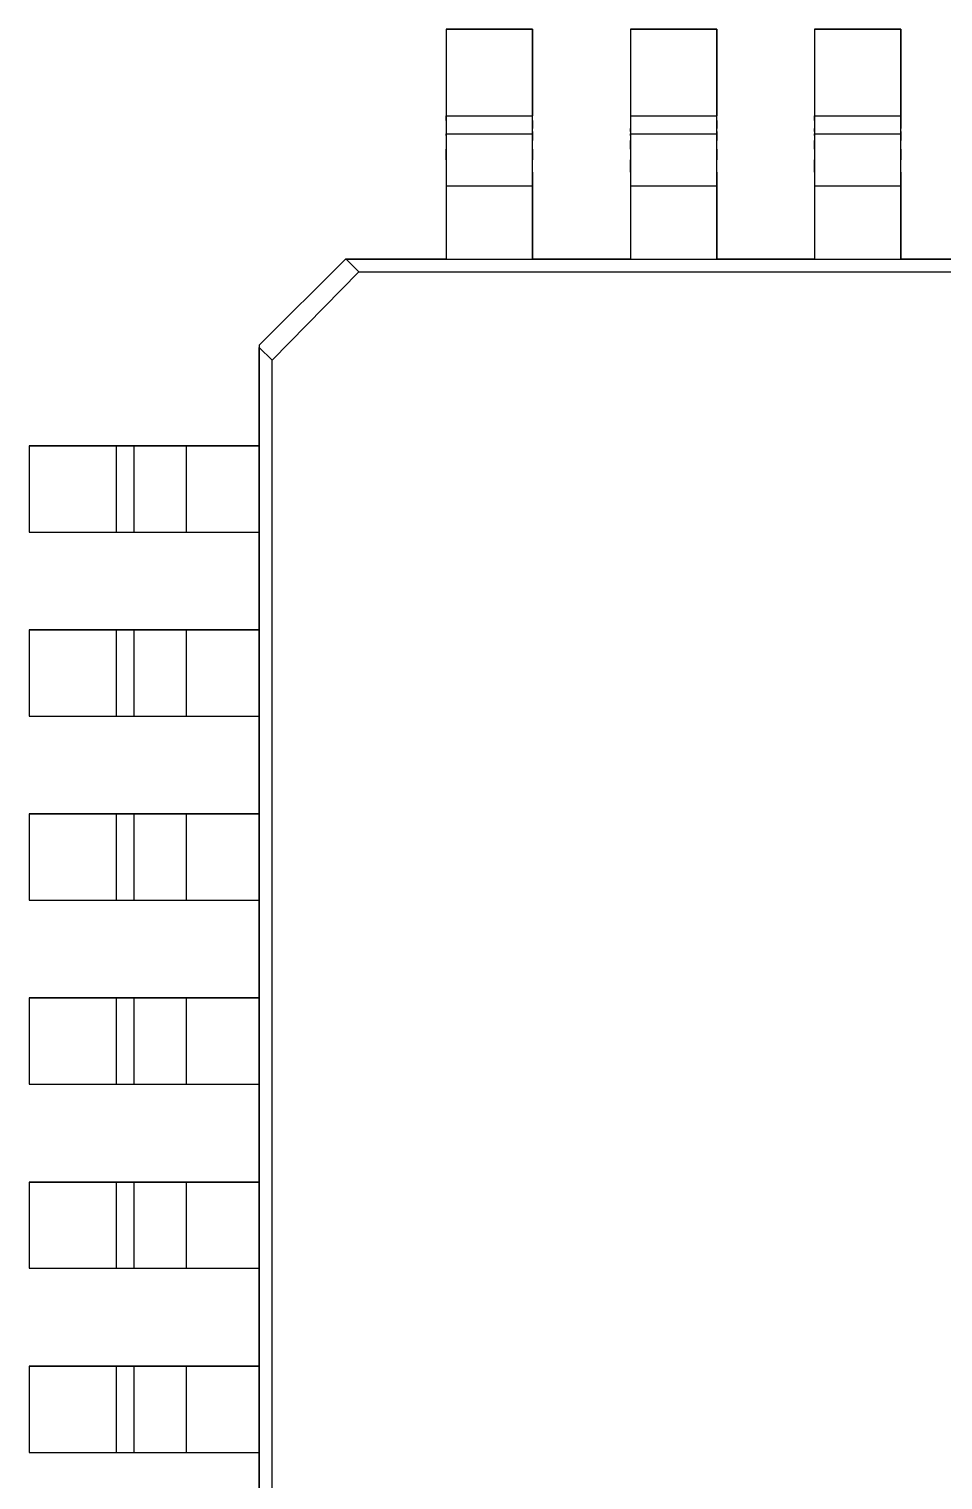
# Model space of a CAD drawing. Header units: inches. Extents: x 0 to 420, y -297 to 0.
# Drawn here: x 112.65 to 120.59, y -93.97 to -81.35 of the extents above; entities that cross this region are included whole.
import ezdxf

# ---------------------------------------------------------------- set-up
doc = ezdxf.new("R2010")
doc.units = ezdxf.units.IN
doc.header["$MEASUREMENT"] = 0

msp = doc.modelspace()

# ---------------------------------------------------------------- linework, layer by layer
at = {"color": 7, "true_color": 0xffffff}
for p, q in [((117.02, -81.354), (116.27, -81.354)), ((116.27, -81.354), (116.27, -82.11)), ((116.27, -81.354), (116.27, -82.11)), ((116.27, -81.354), (117.02, -81.354)), ((117.02, -82.11), (117.02, -81.354)), ((117.02, -81.354), (117.02, -82.11)), ((118.62, -81.354), (117.87, -81.354)), ((117.87, -81.354), (117.87, -82.11)), ((117.87, -81.354), (117.87, -82.11)), ((117.87, -81.354), (118.62, -81.354)), ((118.62, -82.11), (118.62, -81.354)), ((118.62, -81.354), (118.62, -82.11)), ((120.22, -81.354), (119.47, -81.354)), ((119.47, -81.354), (119.47, -82.11)), ((119.47, -81.354), (119.47, -82.11)), ((119.47, -81.354), (120.22, -81.354)), ((120.22, -82.11), (120.22, -81.354)), ((120.22, -81.354), (120.22, -82.11)), ((116.27, -82.11), (116.27, -82.15)), ((116.27, -82.15), (116.27, -82.11)), ((116.27, -82.11), (117.02, -82.11)), ((117.02, -82.15), (117.02, -82.11)), ((117.02, -82.15), (117.02, -82.11)), ((117.87, -82.11), (117.87, -82.22)), ((117.87, -82.11), (117.87, -82.15)), ((117.87, -82.11), (118.62, -82.11)), ((118.62, -82.15), (118.62, -82.11)), ((118.62, -82.15), (118.62, -82.11)), ((119.47, -82.11), (119.47, -82.15)), ((119.47, -82.15), (119.47, -82.11)), ((119.47, -82.11), (120.22, -82.11)), ((120.22, -82.22), (120.22, -82.11)), ((120.22, -82.11), (120.22, -82.15)), ((116.27, -82.15), (116.27, -82.264)), ((116.27, -82.15), (116.27, -82.188)), ((116.27, -82.188), (116.27, -82.22)), ((116.27, -82.22), (116.27, -82.244)), ((117.02, -82.22), (117.02, -82.15)), ((117.02, -82.15), (117.02, -82.188)), ((117.02, -82.188), (117.02, -82.22)), ((117.02, -82.244), (117.02, -82.22)), ((117.02, -82.244), (117.02, -82.22)), ((117.87, -82.15), (117.87, -82.188)), ((117.87, -82.188), (117.87, -82.22)), ((117.87, -82.22), (117.87, -82.244)), ((117.87, -82.244), (117.87, -82.22)), ((118.62, -82.22), (118.62, -82.15)), ((118.62, -82.15), (118.62, -82.188)), ((118.62, -82.188), (118.62, -82.22)), ((118.62, -82.244), (118.62, -82.22)), ((118.62, -82.244), (118.62, -82.22)), ((119.47, -82.15), (119.47, -82.22)), ((119.47, -82.15), (119.47, -82.188)), ((119.47, -82.188), (119.47, -82.22)), ((119.47, -82.22), (119.47, -82.244)), ((119.47, -82.244), (119.47, -82.22)), ((120.22, -82.15), (120.22, -82.188)), ((120.22, -82.188), (120.22, -82.22)), ((120.22, -82.244), (120.22, -82.22)), ((120.22, -82.244), (120.22, -82.22)), ((116.27, -82.244), (116.27, -82.258)), ((116.27, -82.258), (116.27, -82.264)), ((116.27, -82.264), (116.27, -82.28)), ((116.27, -82.28), (116.27, -82.264)), ((116.27, -82.264), (117.02, -82.264)), ((116.27, -82.28), (116.27, -82.398)), ((116.27, -82.28), (116.27, -82.324)), ((116.27, -82.324), (116.27, -82.398)), ((117.02, -82.264), (117.02, -82.244)), ((117.02, -82.244), (117.02, -82.258)), ((117.02, -82.258), (117.02, -82.264)), ((117.02, -82.324), (117.02, -82.264)), ((117.02, -82.264), (117.02, -82.28)), ((117.02, -82.28), (117.02, -82.324)), ((117.02, -82.398), (117.02, -82.324)), ((117.02, -82.398), (117.02, -82.324)), ((117.87, -82.244), (117.87, -82.264)), ((117.87, -82.244), (117.87, -82.258)), ((117.87, -82.258), (117.87, -82.264)), ((117.87, -82.264), (117.87, -82.28)), ((117.87, -82.28), (117.87, -82.264)), ((117.87, -82.264), (118.62, -82.264)), ((117.87, -82.28), (117.87, -82.324)), ((117.87, -82.28), (117.87, -82.324)), ((117.87, -82.324), (117.87, -82.398)), ((117.87, -82.398), (117.87, -82.324)), ((118.62, -82.264), (118.62, -82.244)), ((118.62, -82.244), (118.62, -82.258)), ((118.62, -82.258), (118.62, -82.264)), ((118.62, -82.324), (118.62, -82.264)), ((118.62, -82.264), (118.62, -82.28)), ((118.62, -82.28), (118.62, -82.324)), ((118.62, -82.398), (118.62, -82.324)), ((118.62, -82.398), (118.62, -82.324)), ((119.47, -82.244), (119.47, -82.264)), ((119.47, -82.244), (119.47, -82.258)), ((119.47, -82.258), (119.47, -82.264)), ((119.47, -82.264), (119.47, -82.28)), ((119.47, -82.28), (119.47, -82.264)), ((119.47, -82.264), (120.22, -82.264)), ((119.47, -82.28), (119.47, -82.324)), ((119.47, -82.28), (119.47, -82.324)), ((119.47, -82.324), (119.47, -82.398)), ((119.47, -82.398), (119.47, -82.324)), ((120.22, -82.264), (120.22, -82.244)), ((120.22, -82.244), (120.22, -82.258)), ((120.22, -82.258), (120.22, -82.264)), ((120.22, -82.324), (120.22, -82.264)), ((120.22, -82.264), (120.22, -82.28)), ((120.22, -82.28), (120.22, -82.324)), ((120.22, -82.398), (120.22, -82.324)), ((120.22, -82.398), (120.22, -82.324)), ((116.27, -82.398), (116.27, -82.492)), ((116.27, -82.492), (116.27, -82.398)), ((116.27, -82.492), (116.27, -82.718)), ((116.27, -82.492), (116.27, -82.6)), ((117.02, -82.492), (117.02, -82.398)), ((117.02, -82.398), (117.02, -82.492)), ((117.02, -82.6), (117.02, -82.492)), ((117.02, -82.6), (117.02, -82.492)), ((117.87, -82.398), (117.87, -82.492)), ((117.87, -82.398), (117.87, -82.492)), ((117.87, -82.492), (117.87, -82.6)), ((117.87, -82.6), (117.87, -82.492)), ((118.62, -82.492), (118.62, -82.398)), ((118.62, -82.398), (118.62, -82.492)), ((118.62, -82.6), (118.62, -82.492)), ((118.62, -82.6), (118.62, -82.492)), ((119.47, -82.398), (119.47, -82.492)), ((119.47, -82.398), (119.47, -82.492)), ((119.47, -82.492), (119.47, -82.6)), ((119.47, -82.6), (119.47, -82.492)), ((120.22, -82.492), (120.22, -82.398)), ((120.22, -82.398), (120.22, -82.492)), ((120.22, -82.6), (120.22, -82.492)), ((120.22, -82.6), (120.22, -82.492)), ((116.27, -82.6), (116.27, -82.718)), ((117.02, -82.718), (117.02, -82.6)), ((117.02, -82.6), (117.02, -82.718)), ((117.87, -82.6), (117.87, -82.718)), ((117.87, -82.6), (117.87, -82.718)), ((118.62, -82.718), (118.62, -82.6)), ((118.62, -82.6), (118.62, -82.718)), ((119.47, -82.6), (119.47, -82.718)), ((119.47, -82.6), (119.47, -82.718)), ((120.22, -82.718), (120.22, -82.6)), ((120.22, -82.6), (120.22, -82.718)), ((116.27, -82.718), (116.27, -83.354)), ((116.27, -82.718), (116.27, -83.354)), ((116.27, -82.718), (117.02, -82.718)), ((117.02, -83.354), (117.02, -82.718)), ((117.02, -82.718), (117.02, -83.354)), ((117.87, -82.718), (117.87, -83.354)), ((117.87, -82.718), (117.87, -83.354)), ((117.87, -82.718), (118.62, -82.718)), ((118.62, -83.354), (118.62, -82.718)), ((118.62, -82.718), (118.62, -83.354)), ((119.47, -82.718), (119.47, -83.354)), ((119.47, -82.718), (119.47, -83.354)), ((119.47, -82.718), (120.22, -82.718)), ((120.22, -83.354), (120.22, -82.718)), ((120.22, -82.718), (120.22, -83.354)), ((115.396, -83.354), (114.646, -84.104)), ((114.646, -84.104), (115.396, -83.354)), ((115.402, -83.354), (115.396, -83.354)), ((115.396, -83.354), (115.402, -83.354)), ((116.27, -83.354), (115.402, -83.354)), ((115.402, -83.354), (115.512, -83.466)), ((115.402, -83.354), (133.878, -83.354)), ((116.27, -83.354), (117.02, -83.354)), ((117.87, -83.354), (117.02, -83.354)), ((117.87, -83.354), (118.62, -83.354)), ((119.47, -83.354), (118.62, -83.354)), ((119.47, -83.354), (120.22, -83.354)), ((121.07, -83.354), (120.22, -83.354)), ((114.758, -84.232), (115.512, -83.466)), ((115.512, -83.466), (133.768, -83.466)), ((114.646, -84.104), (114.646, -84.122)), ((114.646, -84.104), (114.646, -84.122)), ((114.646, -84.122), (114.646, -84.978)), ((114.646, -84.122), (114.758, -84.232)), ((114.646, -102.598), (114.646, -84.122)), ((114.758, -102.488), (114.758, -84.232)), ((112.646, -84.978), (112.646, -85.728)), ((113.402, -84.978), (112.646, -84.978)), ((112.646, -84.978), (112.646, -85.728)), ((112.646, -84.978), (113.402, -84.978)), ((113.556, -84.978), (113.402, -84.978)), ((113.402, -84.978), (113.442, -84.978)), ((113.402, -84.978), (113.402, -85.728)), ((113.442, -84.978), (113.48, -84.978)), ((113.48, -84.978), (113.512, -84.978)), ((113.512, -84.978), (113.536, -84.978)), ((113.536, -84.978), (113.55, -84.978)), ((113.55, -84.978), (113.556, -84.978)), ((114.01, -84.978), (113.556, -84.978)), ((113.556, -84.978), (113.556, -85.728)), ((113.556, -84.978), (113.572, -84.978)), ((113.572, -84.978), (113.616, -84.978)), ((113.616, -84.978), (113.69, -84.978)), ((113.69, -84.978), (113.784, -84.978)), ((113.784, -84.978), (113.892, -84.978)), ((113.892, -84.978), (114.01, -84.978)), ((114.646, -84.978), (114.01, -84.978)), ((114.01, -84.978), (114.646, -84.978)), ((114.01, -84.978), (114.01, -85.728)), ((114.646, -84.978), (114.646, -85.728)), ((112.646, -85.728), (113.402, -85.728)), ((112.646, -85.728), (113.402, -85.728)), ((113.402, -85.728), (113.556, -85.728)), ((113.402, -85.728), (113.442, -85.728)), ((113.442, -85.728), (113.48, -85.728)), ((113.48, -85.728), (113.512, -85.728)), ((113.512, -85.728), (113.536, -85.728)), ((113.536, -85.728), (113.55, -85.728)), ((113.55, -85.728), (113.556, -85.728)), ((113.556, -85.728), (114.01, -85.728)), ((113.556, -85.728), (113.572, -85.728)), ((113.572, -85.728), (113.616, -85.728)), ((113.616, -85.728), (113.69, -85.728)), ((113.69, -85.728), (113.784, -85.728)), ((113.784, -85.728), (113.892, -85.728)), ((113.892, -85.728), (114.01, -85.728)), ((114.01, -85.728), (114.646, -85.728)), ((114.01, -85.728), (114.646, -85.728)), ((114.646, -85.728), (114.646, -86.578)), ((113.402, -86.578), (112.646, -86.578)), ((112.646, -86.578), (112.646, -87.328)), ((112.646, -86.578), (112.646, -87.328)), ((112.646, -86.578), (113.402, -86.578)), ((113.556, -86.578), (113.402, -86.578)), ((113.402, -86.578), (113.442, -86.578)), ((113.402, -86.578), (113.402, -87.328)), ((113.442, -86.578), (113.48, -86.578)), ((113.48, -86.578), (113.512, -86.578)), ((113.512, -86.578), (113.536, -86.578)), ((113.536, -86.578), (113.55, -86.578)), ((113.55, -86.578), (113.556, -86.578)), ((114.01, -86.578), (113.556, -86.578)), ((113.556, -86.578), (113.556, -87.328)), ((113.556, -86.578), (113.572, -86.578)), ((113.572, -86.578), (113.616, -86.578)), ((113.616, -86.578), (113.69, -86.578)), ((113.69, -86.578), (113.784, -86.578)), ((113.784, -86.578), (113.892, -86.578)), ((113.892, -86.578), (114.01, -86.578)), ((114.646, -86.578), (114.01, -86.578)), ((114.01, -86.578), (114.646, -86.578)), ((114.01, -86.578), (114.01, -87.328)), ((114.646, -86.578), (114.646, -87.328)), ((112.646, -87.328), (113.402, -87.328)), ((112.646, -87.328), (113.402, -87.328)), ((113.402, -87.328), (113.556, -87.328)), ((113.402, -87.328), (113.442, -87.328)), ((113.442, -87.328), (113.48, -87.328)), ((113.48, -87.328), (113.512, -87.328)), ((113.512, -87.328), (113.536, -87.328)), ((113.536, -87.328), (113.55, -87.328)), ((113.55, -87.328), (113.556, -87.328)), ((113.556, -87.328), (114.01, -87.328)), ((113.556, -87.328), (113.572, -87.328)), ((113.572, -87.328), (113.616, -87.328)), ((113.616, -87.328), (113.69, -87.328)), ((113.69, -87.328), (113.784, -87.328)), ((113.784, -87.328), (113.892, -87.328)), ((113.892, -87.328), (114.01, -87.328)), ((114.01, -87.328), (114.646, -87.328)), ((114.01, -87.328), (114.646, -87.328)), ((114.646, -87.328), (114.646, -88.178)), ((113.402, -88.178), (112.646, -88.178)), ((112.646, -88.178), (112.646, -88.928)), ((112.646, -88.178), (112.646, -88.928)), ((112.646, -88.178), (113.402, -88.178)), ((113.556, -88.178), (113.402, -88.178)), ((113.402, -88.178), (113.442, -88.178)), ((113.402, -88.178), (113.402, -88.928)), ((113.442, -88.178), (113.48, -88.178)), ((113.48, -88.178), (113.512, -88.178)), ((113.512, -88.178), (113.536, -88.178)), ((113.536, -88.178), (113.55, -88.178)), ((113.55, -88.178), (113.556, -88.178)), ((114.01, -88.178), (113.556, -88.178)), ((113.556, -88.178), (113.556, -88.928)), ((113.556, -88.178), (113.572, -88.178)), ((113.572, -88.178), (113.616, -88.178)), ((113.616, -88.178), (113.69, -88.178)), ((113.69, -88.178), (113.784, -88.178)), ((113.784, -88.178), (113.892, -88.178)), ((113.892, -88.178), (114.01, -88.178)), ((114.646, -88.178), (114.01, -88.178)), ((114.01, -88.178), (114.646, -88.178)), ((114.01, -88.178), (114.01, -88.928)), ((114.646, -88.178), (114.646, -88.928)), ((112.646, -88.928), (113.402, -88.928)), ((112.646, -88.928), (113.402, -88.928)), ((113.402, -88.928), (113.556, -88.928)), ((113.402, -88.928), (113.442, -88.928)), ((113.442, -88.928), (113.48, -88.928)), ((113.48, -88.928), (113.512, -88.928)), ((113.512, -88.928), (113.536, -88.928)), ((113.536, -88.928), (113.55, -88.928)), ((113.55, -88.928), (113.556, -88.928)), ((113.556, -88.928), (114.01, -88.928)), ((113.556, -88.928), (113.572, -88.928)), ((113.572, -88.928), (113.616, -88.928)), ((113.616, -88.928), (113.69, -88.928)), ((113.69, -88.928), (113.784, -88.928)), ((113.784, -88.928), (113.892, -88.928)), ((113.892, -88.928), (114.01, -88.928)), ((114.01, -88.928), (114.646, -88.928)), ((114.01, -88.928), (114.646, -88.928)), ((114.646, -88.928), (114.646, -89.778)), ((113.402, -89.778), (112.646, -89.778)), ((112.646, -89.778), (112.646, -90.528)), ((112.646, -89.778), (112.646, -90.528)), ((112.646, -89.778), (113.402, -89.778)), ((113.556, -89.778), (113.402, -89.778)), ((113.402, -89.778), (113.442, -89.778)), ((113.402, -89.778), (113.402, -90.528)), ((113.442, -89.778), (113.48, -89.778)), ((113.48, -89.778), (113.512, -89.778)), ((113.512, -89.778), (113.536, -89.778)), ((113.536, -89.778), (113.55, -89.778)), ((113.55, -89.778), (113.556, -89.778)), ((114.01, -89.778), (113.556, -89.778)), ((113.556, -89.778), (113.556, -90.528)), ((113.556, -89.778), (113.572, -89.778)), ((113.572, -89.778), (113.616, -89.778)), ((113.616, -89.778), (113.69, -89.778)), ((113.69, -89.778), (113.784, -89.778)), ((113.784, -89.778), (113.892, -89.778)), ((113.892, -89.778), (114.01, -89.778)), ((114.646, -89.778), (114.01, -89.778)), ((114.01, -89.778), (114.646, -89.778)), ((114.01, -89.778), (114.01, -90.528)), ((114.646, -89.778), (114.646, -90.528)), ((112.646, -90.528), (113.402, -90.528)), ((112.646, -90.528), (113.402, -90.528)), ((113.402, -90.528), (113.556, -90.528)), ((113.402, -90.528), (113.442, -90.528)), ((113.442, -90.528), (113.48, -90.528)), ((113.48, -90.528), (113.512, -90.528)), ((113.512, -90.528), (113.536, -90.528)), ((113.536, -90.528), (113.55, -90.528)), ((113.55, -90.528), (113.556, -90.528)), ((113.556, -90.528), (114.01, -90.528)), ((113.556, -90.528), (113.572, -90.528)), ((113.572, -90.528), (113.616, -90.528)), ((113.616, -90.528), (113.69, -90.528)), ((113.69, -90.528), (113.784, -90.528)), ((113.784, -90.528), (113.892, -90.528)), ((113.892, -90.528), (114.01, -90.528)), ((114.01, -90.528), (114.646, -90.528)), ((114.01, -90.528), (114.646, -90.528)), ((114.646, -90.528), (114.646, -91.378)), ((113.402, -91.378), (112.646, -91.378)), ((112.646, -91.378), (112.646, -92.128)), ((112.646, -91.378), (112.646, -92.128)), ((112.646, -91.378), (113.402, -91.378)), ((113.556, -91.378), (113.402, -91.378)), ((113.402, -91.378), (113.442, -91.378)), ((113.402, -91.378), (113.402, -92.128)), ((113.442, -91.378), (113.48, -91.378)), ((113.48, -91.378), (113.512, -91.378)), ((113.512, -91.378), (113.536, -91.378)), ((113.536, -91.378), (113.55, -91.378)), ((113.55, -91.378), (113.556, -91.378)), ((114.01, -91.378), (113.556, -91.378)), ((113.556, -91.378), (113.556, -92.128)), ((113.556, -91.378), (113.572, -91.378)), ((113.572, -91.378), (113.616, -91.378)), ((113.616, -91.378), (113.69, -91.378)), ((113.69, -91.378), (113.784, -91.378)), ((113.784, -91.378), (113.892, -91.378)), ((113.892, -91.378), (114.01, -91.378)), ((114.646, -91.378), (114.01, -91.378)), ((114.01, -91.378), (114.646, -91.378)), ((114.01, -91.378), (114.01, -92.128)), ((114.646, -91.378), (114.646, -92.128)), ((112.646, -92.128), (113.402, -92.128)), ((112.646, -92.128), (113.402, -92.128)), ((113.402, -92.128), (113.556, -92.128)), ((113.402, -92.128), (113.442, -92.128)), ((113.442, -92.128), (113.48, -92.128)), ((113.48, -92.128), (113.512, -92.128)), ((113.512, -92.128), (113.536, -92.128)), ((113.536, -92.128), (113.55, -92.128)), ((113.55, -92.128), (113.556, -92.128)), ((113.556, -92.128), (114.01, -92.128)), ((113.556, -92.128), (113.572, -92.128)), ((113.572, -92.128), (113.616, -92.128)), ((113.616, -92.128), (113.69, -92.128)), ((113.69, -92.128), (113.784, -92.128)), ((113.784, -92.128), (113.892, -92.128)), ((113.892, -92.128), (114.01, -92.128)), ((114.01, -92.128), (114.646, -92.128)), ((114.01, -92.128), (114.646, -92.128)), ((114.646, -92.128), (114.646, -92.978)), ((113.402, -92.978), (112.646, -92.978)), ((112.646, -92.978), (112.646, -93.728)), ((112.646, -92.978), (112.646, -93.728)), ((112.646, -92.978), (113.402, -92.978)), ((113.556, -92.978), (113.402, -92.978)), ((113.402, -92.978), (113.442, -92.978)), ((113.402, -92.978), (113.402, -93.728)), ((113.442, -92.978), (113.48, -92.978)), ((113.48, -92.978), (113.512, -92.978)), ((113.512, -92.978), (113.536, -92.978)), ((113.536, -92.978), (113.55, -92.978)), ((113.55, -92.978), (113.556, -92.978)), ((114.01, -92.978), (113.556, -92.978)), ((113.556, -92.978), (113.556, -93.728)), ((113.556, -92.978), (113.572, -92.978)), ((113.572, -92.978), (113.616, -92.978)), ((113.616, -92.978), (113.69, -92.978)), ((113.69, -92.978), (113.784, -92.978)), ((113.784, -92.978), (113.892, -92.978)), ((113.892, -92.978), (114.01, -92.978)), ((114.646, -92.978), (114.01, -92.978)), ((114.01, -92.978), (114.646, -92.978)), ((114.01, -92.978), (114.01, -93.728)), ((114.646, -92.978), (114.646, -93.728)), ((112.646, -93.728), (113.402, -93.728)), ((112.646, -93.728), (113.402, -93.728)), ((113.402, -93.728), (113.556, -93.728)), ((113.402, -93.728), (113.442, -93.728)), ((113.442, -93.728), (113.48, -93.728)), ((113.48, -93.728), (113.512, -93.728)), ((113.512, -93.728), (113.536, -93.728)), ((113.536, -93.728), (113.55, -93.728)), ((113.55, -93.728), (113.556, -93.728)), ((113.556, -93.728), (114.01, -93.728)), ((113.556, -93.728), (113.572, -93.728)), ((113.572, -93.728), (113.616, -93.728)), ((113.616, -93.728), (113.69, -93.728)), ((113.69, -93.728), (113.784, -93.728)), ((113.784, -93.728), (113.892, -93.728)), ((113.892, -93.728), (114.01, -93.728)), ((114.01, -93.728), (114.646, -93.728)), ((114.01, -93.728), (114.646, -93.728)), ((114.646, -93.728), (114.646, -94.578))]:
    msp.add_line(p, q, dxfattribs=at)
at = {"color": 18, "true_color": 0x000000}
for p, q in [((117.02, -81.354), (116.27, -81.354)), ((116.27, -81.354), (116.27, -82.11)), ((116.27, -81.354), (116.27, -82.11)), ((116.27, -81.354), (117.02, -81.354)), ((117.02, -82.11), (117.02, -81.354)), ((117.02, -81.354), (117.02, -82.11)), ((118.62, -81.354), (117.87, -81.354)), ((117.87, -81.354), (117.87, -82.11)), ((117.87, -81.354), (117.87, -82.11)), ((117.87, -81.354), (118.62, -81.354)), ((118.62, -82.11), (118.62, -81.354)), ((118.62, -81.354), (118.62, -82.11)), ((120.22, -81.354), (119.47, -81.354)), ((119.47, -81.354), (119.47, -82.11)), ((119.47, -81.354), (119.47, -82.11)), ((119.47, -81.354), (120.22, -81.354)), ((120.22, -82.11), (120.22, -81.354)), ((120.22, -81.354), (120.22, -82.11)), ((116.27, -82.11), (116.27, -82.15)), ((116.27, -82.15), (116.27, -82.11)), ((116.27, -82.11), (117.02, -82.11)), ((117.02, -82.15), (117.02, -82.11)), ((117.02, -82.15), (117.02, -82.11)), ((117.87, -82.11), (117.87, -82.22)), ((117.87, -82.11), (117.87, -82.15)), ((117.87, -82.11), (118.62, -82.11)), ((118.62, -82.15), (118.62, -82.11)), ((118.62, -82.15), (118.62, -82.11)), ((119.47, -82.11), (119.47, -82.15)), ((119.47, -82.15), (119.47, -82.11)), ((119.47, -82.11), (120.22, -82.11)), ((120.22, -82.22), (120.22, -82.11)), ((120.22, -82.11), (120.22, -82.15)), ((116.27, -82.15), (116.27, -82.264)), ((116.27, -82.15), (116.27, -82.188)), ((116.27, -82.188), (116.27, -82.22)), ((116.27, -82.22), (116.27, -82.244)), ((117.02, -82.22), (117.02, -82.15)), ((117.02, -82.15), (117.02, -82.188)), ((117.02, -82.188), (117.02, -82.22)), ((117.02, -82.244), (117.02, -82.22)), ((117.02, -82.244), (117.02, -82.22)), ((117.87, -82.15), (117.87, -82.188)), ((117.87, -82.188), (117.87, -82.22)), ((117.87, -82.22), (117.87, -82.244)), ((117.87, -82.244), (117.87, -82.22)), ((118.62, -82.22), (118.62, -82.15)), ((118.62, -82.15), (118.62, -82.188)), ((118.62, -82.188), (118.62, -82.22)), ((118.62, -82.244), (118.62, -82.22)), ((118.62, -82.244), (118.62, -82.22)), ((119.47, -82.15), (119.47, -82.22)), ((119.47, -82.15), (119.47, -82.188)), ((119.47, -82.188), (119.47, -82.22)), ((119.47, -82.22), (119.47, -82.244)), ((119.47, -82.244), (119.47, -82.22)), ((120.22, -82.15), (120.22, -82.188)), ((120.22, -82.188), (120.22, -82.22)), ((120.22, -82.244), (120.22, -82.22)), ((120.22, -82.244), (120.22, -82.22)), ((116.27, -82.244), (116.27, -82.258)), ((116.27, -82.258), (116.27, -82.264)), ((116.27, -82.264), (116.27, -82.28)), ((116.27, -82.28), (116.27, -82.264)), ((116.27, -82.264), (117.02, -82.264)), ((116.27, -82.28), (116.27, -82.398)), ((116.27, -82.28), (116.27, -82.324)), ((116.27, -82.324), (116.27, -82.398)), ((117.02, -82.264), (117.02, -82.244)), ((117.02, -82.244), (117.02, -82.258)), ((117.02, -82.258), (117.02, -82.264)), ((117.02, -82.324), (117.02, -82.264)), ((117.02, -82.264), (117.02, -82.28)), ((117.02, -82.28), (117.02, -82.324)), ((117.02, -82.398), (117.02, -82.324)), ((117.02, -82.398), (117.02, -82.324)), ((117.87, -82.244), (117.87, -82.264)), ((117.87, -82.244), (117.87, -82.258)), ((117.87, -82.258), (117.87, -82.264)), ((117.87, -82.264), (117.87, -82.28)), ((117.87, -82.28), (117.87, -82.264)), ((117.87, -82.264), (118.62, -82.264)), ((117.87, -82.28), (117.87, -82.324)), ((117.87, -82.28), (117.87, -82.324)), ((117.87, -82.324), (117.87, -82.398)), ((117.87, -82.398), (117.87, -82.324)), ((118.62, -82.264), (118.62, -82.244)), ((118.62, -82.244), (118.62, -82.258)), ((118.62, -82.258), (118.62, -82.264)), ((118.62, -82.324), (118.62, -82.264)), ((118.62, -82.264), (118.62, -82.28)), ((118.62, -82.28), (118.62, -82.324)), ((118.62, -82.398), (118.62, -82.324)), ((118.62, -82.398), (118.62, -82.324)), ((119.47, -82.244), (119.47, -82.264)), ((119.47, -82.244), (119.47, -82.258)), ((119.47, -82.258), (119.47, -82.264)), ((119.47, -82.264), (119.47, -82.28)), ((119.47, -82.28), (119.47, -82.264)), ((119.47, -82.264), (120.22, -82.264)), ((119.47, -82.28), (119.47, -82.324)), ((119.47, -82.28), (119.47, -82.324)), ((119.47, -82.324), (119.47, -82.398)), ((119.47, -82.398), (119.47, -82.324)), ((120.22, -82.264), (120.22, -82.244)), ((120.22, -82.244), (120.22, -82.258)), ((120.22, -82.258), (120.22, -82.264)), ((120.22, -82.324), (120.22, -82.264)), ((120.22, -82.264), (120.22, -82.28)), ((120.22, -82.28), (120.22, -82.324)), ((120.22, -82.398), (120.22, -82.324)), ((120.22, -82.398), (120.22, -82.324)), ((116.27, -82.398), (116.27, -82.492)), ((116.27, -82.492), (116.27, -82.398)), ((116.27, -82.492), (116.27, -82.718)), ((116.27, -82.492), (116.27, -82.6)), ((117.02, -82.492), (117.02, -82.398)), ((117.02, -82.398), (117.02, -82.492)), ((117.02, -82.6), (117.02, -82.492)), ((117.02, -82.6), (117.02, -82.492)), ((117.87, -82.398), (117.87, -82.492)), ((117.87, -82.398), (117.87, -82.492)), ((117.87, -82.492), (117.87, -82.6)), ((117.87, -82.6), (117.87, -82.492)), ((118.62, -82.492), (118.62, -82.398)), ((118.62, -82.398), (118.62, -82.492)), ((118.62, -82.6), (118.62, -82.492)), ((118.62, -82.6), (118.62, -82.492)), ((119.47, -82.398), (119.47, -82.492)), ((119.47, -82.398), (119.47, -82.492)), ((119.47, -82.492), (119.47, -82.6)), ((119.47, -82.6), (119.47, -82.492)), ((120.22, -82.492), (120.22, -82.398)), ((120.22, -82.398), (120.22, -82.492)), ((120.22, -82.6), (120.22, -82.492)), ((120.22, -82.6), (120.22, -82.492)), ((116.27, -82.6), (116.27, -82.718)), ((117.02, -82.718), (117.02, -82.6)), ((117.02, -82.6), (117.02, -82.718)), ((117.87, -82.6), (117.87, -82.718)), ((117.87, -82.6), (117.87, -82.718)), ((118.62, -82.718), (118.62, -82.6)), ((118.62, -82.6), (118.62, -82.718)), ((119.47, -82.6), (119.47, -82.718)), ((119.47, -82.6), (119.47, -82.718)), ((120.22, -82.718), (120.22, -82.6)), ((120.22, -82.6), (120.22, -82.718)), ((116.27, -82.718), (116.27, -83.354)), ((116.27, -82.718), (116.27, -83.354)), ((116.27, -82.718), (117.02, -82.718)), ((117.02, -83.354), (117.02, -82.718)), ((117.02, -82.718), (117.02, -83.354)), ((117.87, -82.718), (117.87, -83.354)), ((117.87, -82.718), (117.87, -83.354)), ((117.87, -82.718), (118.62, -82.718)), ((118.62, -83.354), (118.62, -82.718)), ((118.62, -82.718), (118.62, -83.354)), ((119.47, -82.718), (119.47, -83.354)), ((119.47, -82.718), (119.47, -83.354)), ((119.47, -82.718), (120.22, -82.718)), ((120.22, -83.354), (120.22, -82.718)), ((120.22, -82.718), (120.22, -83.354)), ((115.396, -83.354), (114.646, -84.104)), ((114.646, -84.104), (115.396, -83.354)), ((115.402, -83.354), (115.396, -83.354)), ((115.396, -83.354), (115.402, -83.354)), ((116.27, -83.354), (115.402, -83.354)), ((115.402, -83.354), (115.512, -83.466)), ((115.402, -83.354), (133.878, -83.354)), ((116.27, -83.354), (117.02, -83.354)), ((117.87, -83.354), (117.02, -83.354)), ((117.87, -83.354), (118.62, -83.354)), ((119.47, -83.354), (118.62, -83.354)), ((119.47, -83.354), (120.22, -83.354)), ((121.07, -83.354), (120.22, -83.354)), ((114.758, -84.232), (115.512, -83.466)), ((115.512, -83.466), (133.768, -83.466)), ((114.646, -84.104), (114.646, -84.122)), ((114.646, -84.104), (114.646, -84.122)), ((114.646, -84.122), (114.646, -84.978)), ((114.646, -84.122), (114.758, -84.232)), ((114.646, -102.598), (114.646, -84.122)), ((114.758, -102.488), (114.758, -84.232)), ((112.646, -84.978), (112.646, -85.728)), ((113.402, -84.978), (112.646, -84.978)), ((112.646, -84.978), (112.646, -85.728)), ((112.646, -84.978), (113.402, -84.978)), ((113.556, -84.978), (113.402, -84.978)), ((113.402, -84.978), (113.442, -84.978)), ((113.402, -84.978), (113.402, -85.728)), ((113.442, -84.978), (113.48, -84.978)), ((113.48, -84.978), (113.512, -84.978)), ((113.512, -84.978), (113.536, -84.978)), ((113.536, -84.978), (113.55, -84.978)), ((113.55, -84.978), (113.556, -84.978)), ((114.01, -84.978), (113.556, -84.978)), ((113.556, -84.978), (113.556, -85.728)), ((113.556, -84.978), (113.572, -84.978)), ((113.572, -84.978), (113.616, -84.978)), ((113.616, -84.978), (113.69, -84.978)), ((113.69, -84.978), (113.784, -84.978)), ((113.784, -84.978), (113.892, -84.978)), ((113.892, -84.978), (114.01, -84.978)), ((114.646, -84.978), (114.01, -84.978)), ((114.01, -84.978), (114.646, -84.978)), ((114.01, -84.978), (114.01, -85.728)), ((114.646, -84.978), (114.646, -85.728)), ((112.646, -85.728), (113.402, -85.728)), ((112.646, -85.728), (113.402, -85.728)), ((113.402, -85.728), (113.556, -85.728)), ((113.402, -85.728), (113.442, -85.728)), ((113.442, -85.728), (113.48, -85.728)), ((113.48, -85.728), (113.512, -85.728)), ((113.512, -85.728), (113.536, -85.728)), ((113.536, -85.728), (113.55, -85.728)), ((113.55, -85.728), (113.556, -85.728)), ((113.556, -85.728), (114.01, -85.728)), ((113.556, -85.728), (113.572, -85.728)), ((113.572, -85.728), (113.616, -85.728)), ((113.616, -85.728), (113.69, -85.728)), ((113.69, -85.728), (113.784, -85.728)), ((113.784, -85.728), (113.892, -85.728)), ((113.892, -85.728), (114.01, -85.728)), ((114.01, -85.728), (114.646, -85.728)), ((114.01, -85.728), (114.646, -85.728)), ((114.646, -85.728), (114.646, -86.578)), ((113.402, -86.578), (112.646, -86.578)), ((112.646, -86.578), (112.646, -87.328)), ((112.646, -86.578), (112.646, -87.328)), ((112.646, -86.578), (113.402, -86.578)), ((113.556, -86.578), (113.402, -86.578)), ((113.402, -86.578), (113.442, -86.578)), ((113.402, -86.578), (113.402, -87.328)), ((113.442, -86.578), (113.48, -86.578)), ((113.48, -86.578), (113.512, -86.578)), ((113.512, -86.578), (113.536, -86.578)), ((113.536, -86.578), (113.55, -86.578)), ((113.55, -86.578), (113.556, -86.578)), ((114.01, -86.578), (113.556, -86.578)), ((113.556, -86.578), (113.556, -87.328)), ((113.556, -86.578), (113.572, -86.578)), ((113.572, -86.578), (113.616, -86.578)), ((113.616, -86.578), (113.69, -86.578)), ((113.69, -86.578), (113.784, -86.578)), ((113.784, -86.578), (113.892, -86.578)), ((113.892, -86.578), (114.01, -86.578)), ((114.646, -86.578), (114.01, -86.578)), ((114.01, -86.578), (114.646, -86.578)), ((114.01, -86.578), (114.01, -87.328)), ((114.646, -86.578), (114.646, -87.328)), ((112.646, -87.328), (113.402, -87.328)), ((112.646, -87.328), (113.402, -87.328)), ((113.402, -87.328), (113.556, -87.328)), ((113.402, -87.328), (113.442, -87.328)), ((113.442, -87.328), (113.48, -87.328)), ((113.48, -87.328), (113.512, -87.328)), ((113.512, -87.328), (113.536, -87.328)), ((113.536, -87.328), (113.55, -87.328)), ((113.55, -87.328), (113.556, -87.328)), ((113.556, -87.328), (114.01, -87.328)), ((113.556, -87.328), (113.572, -87.328)), ((113.572, -87.328), (113.616, -87.328)), ((113.616, -87.328), (113.69, -87.328)), ((113.69, -87.328), (113.784, -87.328)), ((113.784, -87.328), (113.892, -87.328)), ((113.892, -87.328), (114.01, -87.328)), ((114.01, -87.328), (114.646, -87.328)), ((114.01, -87.328), (114.646, -87.328)), ((114.646, -87.328), (114.646, -88.178)), ((113.402, -88.178), (112.646, -88.178)), ((112.646, -88.178), (112.646, -88.928)), ((112.646, -88.178), (112.646, -88.928)), ((112.646, -88.178), (113.402, -88.178)), ((113.556, -88.178), (113.402, -88.178)), ((113.402, -88.178), (113.442, -88.178)), ((113.402, -88.178), (113.402, -88.928)), ((113.442, -88.178), (113.48, -88.178)), ((113.48, -88.178), (113.512, -88.178)), ((113.512, -88.178), (113.536, -88.178)), ((113.536, -88.178), (113.55, -88.178)), ((113.55, -88.178), (113.556, -88.178)), ((114.01, -88.178), (113.556, -88.178)), ((113.556, -88.178), (113.556, -88.928)), ((113.556, -88.178), (113.572, -88.178)), ((113.572, -88.178), (113.616, -88.178)), ((113.616, -88.178), (113.69, -88.178)), ((113.69, -88.178), (113.784, -88.178)), ((113.784, -88.178), (113.892, -88.178)), ((113.892, -88.178), (114.01, -88.178)), ((114.646, -88.178), (114.01, -88.178)), ((114.01, -88.178), (114.646, -88.178)), ((114.01, -88.178), (114.01, -88.928)), ((114.646, -88.178), (114.646, -88.928)), ((112.646, -88.928), (113.402, -88.928)), ((112.646, -88.928), (113.402, -88.928)), ((113.402, -88.928), (113.556, -88.928)), ((113.402, -88.928), (113.442, -88.928)), ((113.442, -88.928), (113.48, -88.928)), ((113.48, -88.928), (113.512, -88.928)), ((113.512, -88.928), (113.536, -88.928)), ((113.536, -88.928), (113.55, -88.928)), ((113.55, -88.928), (113.556, -88.928)), ((113.556, -88.928), (114.01, -88.928)), ((113.556, -88.928), (113.572, -88.928)), ((113.572, -88.928), (113.616, -88.928)), ((113.616, -88.928), (113.69, -88.928)), ((113.69, -88.928), (113.784, -88.928)), ((113.784, -88.928), (113.892, -88.928)), ((113.892, -88.928), (114.01, -88.928)), ((114.01, -88.928), (114.646, -88.928)), ((114.01, -88.928), (114.646, -88.928)), ((114.646, -88.928), (114.646, -89.778)), ((113.402, -89.778), (112.646, -89.778)), ((112.646, -89.778), (112.646, -90.528)), ((112.646, -89.778), (112.646, -90.528)), ((112.646, -89.778), (113.402, -89.778)), ((113.556, -89.778), (113.402, -89.778)), ((113.402, -89.778), (113.442, -89.778)), ((113.402, -89.778), (113.402, -90.528)), ((113.442, -89.778), (113.48, -89.778)), ((113.48, -89.778), (113.512, -89.778)), ((113.512, -89.778), (113.536, -89.778)), ((113.536, -89.778), (113.55, -89.778)), ((113.55, -89.778), (113.556, -89.778)), ((114.01, -89.778), (113.556, -89.778)), ((113.556, -89.778), (113.556, -90.528)), ((113.556, -89.778), (113.572, -89.778)), ((113.572, -89.778), (113.616, -89.778)), ((113.616, -89.778), (113.69, -89.778)), ((113.69, -89.778), (113.784, -89.778)), ((113.784, -89.778), (113.892, -89.778)), ((113.892, -89.778), (114.01, -89.778)), ((114.646, -89.778), (114.01, -89.778)), ((114.01, -89.778), (114.646, -89.778)), ((114.01, -89.778), (114.01, -90.528)), ((114.646, -89.778), (114.646, -90.528)), ((112.646, -90.528), (113.402, -90.528)), ((112.646, -90.528), (113.402, -90.528)), ((113.402, -90.528), (113.556, -90.528)), ((113.402, -90.528), (113.442, -90.528)), ((113.442, -90.528), (113.48, -90.528)), ((113.48, -90.528), (113.512, -90.528)), ((113.512, -90.528), (113.536, -90.528)), ((113.536, -90.528), (113.55, -90.528)), ((113.55, -90.528), (113.556, -90.528)), ((113.556, -90.528), (114.01, -90.528)), ((113.556, -90.528), (113.572, -90.528)), ((113.572, -90.528), (113.616, -90.528)), ((113.616, -90.528), (113.69, -90.528)), ((113.69, -90.528), (113.784, -90.528)), ((113.784, -90.528), (113.892, -90.528)), ((113.892, -90.528), (114.01, -90.528)), ((114.01, -90.528), (114.646, -90.528)), ((114.01, -90.528), (114.646, -90.528)), ((114.646, -90.528), (114.646, -91.378)), ((113.402, -91.378), (112.646, -91.378)), ((112.646, -91.378), (112.646, -92.128)), ((112.646, -91.378), (112.646, -92.128)), ((112.646, -91.378), (113.402, -91.378)), ((113.556, -91.378), (113.402, -91.378)), ((113.402, -91.378), (113.442, -91.378)), ((113.402, -91.378), (113.402, -92.128)), ((113.442, -91.378), (113.48, -91.378)), ((113.48, -91.378), (113.512, -91.378)), ((113.512, -91.378), (113.536, -91.378)), ((113.536, -91.378), (113.55, -91.378)), ((113.55, -91.378), (113.556, -91.378)), ((114.01, -91.378), (113.556, -91.378)), ((113.556, -91.378), (113.556, -92.128)), ((113.556, -91.378), (113.572, -91.378)), ((113.572, -91.378), (113.616, -91.378)), ((113.616, -91.378), (113.69, -91.378)), ((113.69, -91.378), (113.784, -91.378)), ((113.784, -91.378), (113.892, -91.378)), ((113.892, -91.378), (114.01, -91.378)), ((114.646, -91.378), (114.01, -91.378)), ((114.01, -91.378), (114.646, -91.378)), ((114.01, -91.378), (114.01, -92.128)), ((114.646, -91.378), (114.646, -92.128)), ((112.646, -92.128), (113.402, -92.128)), ((112.646, -92.128), (113.402, -92.128)), ((113.402, -92.128), (113.556, -92.128)), ((113.402, -92.128), (113.442, -92.128)), ((113.442, -92.128), (113.48, -92.128)), ((113.48, -92.128), (113.512, -92.128)), ((113.512, -92.128), (113.536, -92.128)), ((113.536, -92.128), (113.55, -92.128)), ((113.55, -92.128), (113.556, -92.128)), ((113.556, -92.128), (114.01, -92.128)), ((113.556, -92.128), (113.572, -92.128)), ((113.572, -92.128), (113.616, -92.128)), ((113.616, -92.128), (113.69, -92.128)), ((113.69, -92.128), (113.784, -92.128)), ((113.784, -92.128), (113.892, -92.128)), ((113.892, -92.128), (114.01, -92.128)), ((114.01, -92.128), (114.646, -92.128)), ((114.01, -92.128), (114.646, -92.128)), ((114.646, -92.128), (114.646, -92.978)), ((113.402, -92.978), (112.646, -92.978)), ((112.646, -92.978), (112.646, -93.728)), ((112.646, -92.978), (112.646, -93.728)), ((112.646, -92.978), (113.402, -92.978)), ((113.556, -92.978), (113.402, -92.978)), ((113.402, -92.978), (113.442, -92.978)), ((113.402, -92.978), (113.402, -93.728)), ((113.442, -92.978), (113.48, -92.978)), ((113.48, -92.978), (113.512, -92.978)), ((113.512, -92.978), (113.536, -92.978)), ((113.536, -92.978), (113.55, -92.978)), ((113.55, -92.978), (113.556, -92.978)), ((114.01, -92.978), (113.556, -92.978)), ((113.556, -92.978), (113.556, -93.728)), ((113.556, -92.978), (113.572, -92.978)), ((113.572, -92.978), (113.616, -92.978)), ((113.616, -92.978), (113.69, -92.978)), ((113.69, -92.978), (113.784, -92.978)), ((113.784, -92.978), (113.892, -92.978)), ((113.892, -92.978), (114.01, -92.978)), ((114.646, -92.978), (114.01, -92.978)), ((114.01, -92.978), (114.646, -92.978)), ((114.01, -92.978), (114.01, -93.728)), ((114.646, -92.978), (114.646, -93.728)), ((112.646, -93.728), (113.402, -93.728)), ((112.646, -93.728), (113.402, -93.728)), ((113.402, -93.728), (113.556, -93.728)), ((113.402, -93.728), (113.442, -93.728)), ((113.442, -93.728), (113.48, -93.728)), ((113.48, -93.728), (113.512, -93.728)), ((113.512, -93.728), (113.536, -93.728)), ((113.536, -93.728), (113.55, -93.728)), ((113.55, -93.728), (113.556, -93.728)), ((113.556, -93.728), (114.01, -93.728)), ((113.556, -93.728), (113.572, -93.728)), ((113.572, -93.728), (113.616, -93.728)), ((113.616, -93.728), (113.69, -93.728)), ((113.69, -93.728), (113.784, -93.728)), ((113.784, -93.728), (113.892, -93.728)), ((113.892, -93.728), (114.01, -93.728)), ((114.01, -93.728), (114.646, -93.728)), ((114.01, -93.728), (114.646, -93.728)), ((114.646, -93.728), (114.646, -94.578))]:
    msp.add_line(p, q, dxfattribs=at)

doc.saveas('drawing.dxf')
